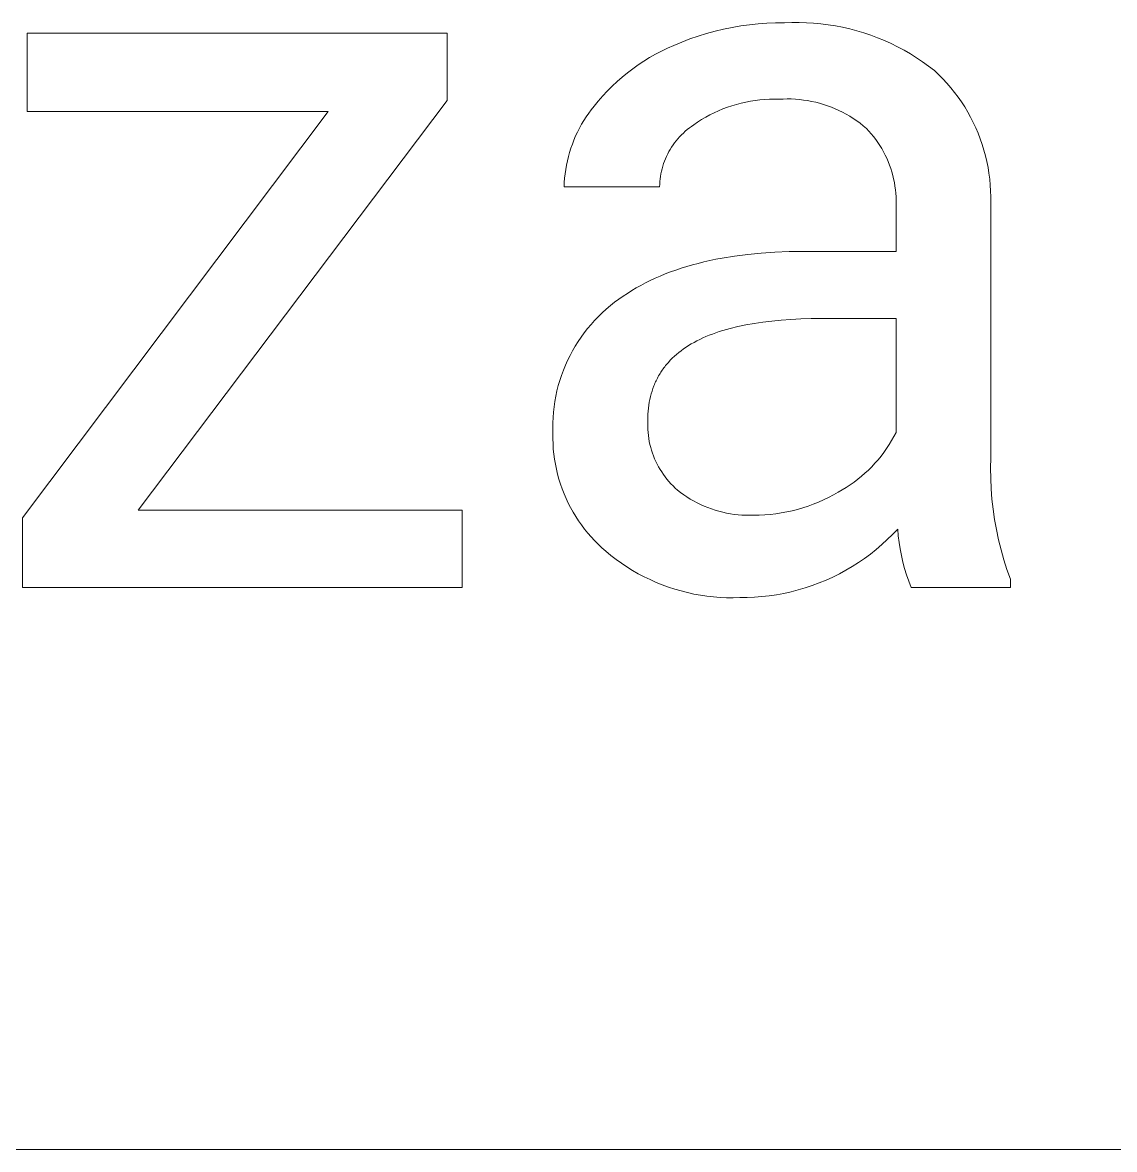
# Model space of a CAD drawing. Header units: millimetres. Extents: x 3269 to 7089, y 1744 to 4413.
# Drawn here: x 6004.6 to 6057.6, y 1957.3 to 2012 of the extents above; entities that cross this region are included whole.
import ezdxf

# ---------------------------------------------------------------- set-up
doc = ezdxf.new("R2010")
doc.units = ezdxf.units.MM
doc.header["$MEASUREMENT"] = 0
doc.layers.add('Domyślny', color=7, linetype='Continuous', true_color=0x000000)

msp = doc.modelspace()

# ---------------------------------------------------------------- linework, layer by layer
at = {"layer": 'Domyślny', "color": 18, "lineweight": 15, "true_color": 0x000000}
for p, q in [((6039.06, 2011.753), (6039.479, 2011.824)), ((6039.479, 2011.824), (6039.899, 2011.881)), ((6039.899, 2011.881), (6040.322, 2011.925)), ((6040.322, 2011.925), (6040.745, 2011.954)), ((6040.745, 2011.954), (6041.17, 2011.969)), ((6041.17, 2011.969), (6041.594, 2011.97)), ((6041.594, 2011.97), (6041.949, 2011.986)), ((6041.949, 2011.986), (6042.304, 2011.989)), ((6042.304, 2011.989), (6042.659, 2011.98)), ((6042.659, 2011.98), (6043.013, 2011.96)), ((6043.013, 2011.96), (6043.367, 2011.928)), ((6043.367, 2011.928), (6043.719, 2011.884)), ((6043.719, 2011.884), (6044.07, 2011.828)), ((6044.07, 2011.828), (6044.418, 2011.76)), ((6004.849, 2007.677), (6004.849, 2011.468)), ((6004.849, 2011.468), (6025.227, 2011.468)), ((6025.227, 2011.468), (6025.227, 2008.211)), ((6037.014, 2011.193), (6037.415, 2011.332)), ((6037.415, 2011.332), (6037.821, 2011.458)), ((6037.821, 2011.458), (6038.231, 2011.57)), ((6038.231, 2011.57), (6038.644, 2011.668)), ((6038.644, 2011.668), (6039.06, 2011.753)), ((6044.418, 2011.76), (6044.764, 2011.681)), ((6044.764, 2011.681), (6045.107, 2011.591)), ((6045.107, 2011.591), (6045.448, 2011.489)), ((6045.448, 2011.489), (6045.784, 2011.375)), ((6045.784, 2011.375), (6046.116, 2011.251)), ((6046.116, 2011.251), (6046.445, 2011.116)), ((6035.631, 2010.602), (6035.926, 2010.744)), ((6035.926, 2010.744), (6036.226, 2010.876)), ((6036.226, 2010.876), (6036.618, 2011.041)), ((6036.618, 2011.041), (6037.014, 2011.193)), ((6046.445, 2011.116), (6046.768, 2010.969)), ((6046.768, 2010.969), (6047.086, 2010.812)), ((6047.086, 2010.812), (6047.399, 2010.645)), ((6034.776, 2010.117), (6035.055, 2010.289)), ((6035.055, 2010.289), (6035.34, 2010.45)), ((6035.34, 2010.45), (6035.631, 2010.602)), ((6047.399, 2010.645), (6047.706, 2010.467)), ((6047.706, 2010.467), (6048.007, 2010.278)), ((6048.007, 2010.278), (6048.302, 2010.08)), ((6033.975, 2009.548), (6034.235, 2009.747)), ((6034.235, 2009.747), (6034.502, 2009.937)), ((6034.502, 2009.937), (6034.776, 2010.117)), ((6048.302, 2010.08), (6048.59, 2009.873)), ((6048.59, 2009.873), (6048.87, 2009.655)), ((6048.87, 2009.655), (6049.08, 2009.458)), ((6033.235, 2008.9), (6033.474, 2009.124)), ((6033.474, 2009.124), (6033.721, 2009.34)), ((6033.721, 2009.34), (6033.975, 2009.548)), ((6049.08, 2009.458), (6049.283, 2009.254)), ((6049.283, 2009.254), (6049.478, 2009.043)), ((6049.478, 2009.043), (6049.666, 2008.826)), ((6032.781, 2008.427), (6033.004, 2008.667)), ((6033.004, 2008.667), (6033.235, 2008.9)), ((6049.666, 2008.826), (6049.847, 2008.602)), ((6049.847, 2008.602), (6050.019, 2008.372)), ((6025.227, 2008.211), (6010.242, 1988.342)), ((6032.359, 2007.925), (6032.566, 2008.18)), ((6032.566, 2008.18), (6032.781, 2008.427)), ((6039.046, 2007.954), (6038.827, 2007.88)), ((6039.268, 2008.021), (6039.046, 2007.954)), ((6039.491, 2008.08), (6039.268, 2008.021)), ((6039.717, 2008.132), (6039.491, 2008.08)), ((6039.944, 2008.175), (6039.717, 2008.132)), ((6040.173, 2008.211), (6039.944, 2008.175)), ((6040.403, 2008.238), (6040.173, 2008.211)), ((6040.633, 2008.258), (6040.403, 2008.238)), ((6040.864, 2008.269), (6040.633, 2008.258)), ((6041.096, 2008.273), (6040.864, 2008.269)), ((6041.327, 2008.269), (6041.096, 2008.273)), ((6041.527, 2008.28), (6041.327, 2008.269)), ((6041.726, 2008.284), (6041.527, 2008.28)), ((6041.926, 2008.281), (6041.726, 2008.284)), ((6042.126, 2008.272), (6041.926, 2008.281)), ((6042.325, 2008.255), (6042.126, 2008.272)), ((6042.523, 2008.232), (6042.325, 2008.255)), ((6042.721, 2008.202), (6042.523, 2008.232)), ((6042.917, 2008.166), (6042.721, 2008.202)), ((6043.112, 2008.123), (6042.917, 2008.166)), ((6043.305, 2008.073), (6043.112, 2008.123)), ((6043.497, 2008.016), (6043.305, 2008.073)), ((6043.687, 2007.953), (6043.497, 2008.016)), ((6043.874, 2007.884), (6043.687, 2007.953)), ((6050.019, 2008.372), (6050.184, 2008.136)), ((6050.184, 2008.136), (6050.341, 2007.895)), ((6004.632, 1987.973), (6019.465, 2007.677)), ((6019.465, 2007.677), (6004.849, 2007.677)), ((6031.865, 2007.236), (6031.98, 2007.414)), ((6031.98, 2007.414), (6032.101, 2007.589)), ((6032.101, 2007.589), (6032.227, 2007.759)), ((6032.227, 2007.759), (6032.359, 2007.925)), ((6037.98, 2007.508), (6037.777, 2007.397)), ((6038.187, 2007.612), (6037.98, 2007.508)), ((6038.397, 2007.708), (6038.187, 2007.612)), ((6038.611, 2007.798), (6038.397, 2007.708)), ((6038.827, 2007.88), (6038.611, 2007.798)), ((6044.059, 2007.808), (6043.874, 2007.884)), ((6044.241, 2007.726), (6044.059, 2007.808)), ((6044.42, 2007.638), (6044.241, 2007.726)), ((6044.596, 2007.543), (6044.42, 2007.638)), ((6044.769, 2007.443), (6044.596, 2007.543)), ((6044.938, 2007.337), (6044.769, 2007.443)), ((6050.341, 2007.895), (6050.489, 2007.648)), ((6050.489, 2007.648), (6050.628, 2007.397)), ((6031.557, 2006.679), (6031.653, 2006.868)), ((6031.653, 2006.868), (6031.756, 2007.054)), ((6031.756, 2007.054), (6031.865, 2007.236)), ((6036.985, 2006.875), (6036.885, 2006.797)), ((6037.088, 2006.951), (6036.985, 2006.875)), ((6037.193, 2007.022), (6037.088, 2006.951)), ((6037.383, 2007.154), (6037.193, 2007.022)), ((6037.578, 2007.279), (6037.383, 2007.154)), ((6037.777, 2007.397), (6037.578, 2007.279)), ((6045.104, 2007.225), (6044.938, 2007.337)), ((6045.265, 2007.108), (6045.104, 2007.225)), ((6045.423, 2006.985), (6045.265, 2007.108)), ((6045.576, 2006.857), (6045.423, 2006.985)), ((6045.696, 2006.728), (6045.576, 2006.857)), ((6050.628, 2007.397), (6050.759, 2007.141)), ((6050.759, 2007.141), (6050.881, 2006.88)), ((6050.881, 2006.88), (6050.994, 2006.616)), ((6031.383, 2006.292), (6031.466, 2006.487)), ((6031.466, 2006.487), (6031.557, 2006.679)), ((6036.428, 2006.353), (6036.347, 2006.255)), ((6036.513, 2006.448), (6036.428, 2006.353)), ((6036.602, 2006.54), (6036.513, 2006.448)), ((6036.693, 2006.629), (6036.602, 2006.54)), ((6036.787, 2006.714), (6036.693, 2006.629)), ((6036.885, 2006.797), (6036.787, 2006.714)), ((6045.811, 2006.594), (6045.696, 2006.728)), ((6045.922, 2006.457), (6045.811, 2006.594)), ((6046.028, 2006.317), (6045.922, 2006.457)), ((6046.129, 2006.172), (6046.028, 2006.317)), ((6050.994, 2006.616), (6051.097, 2006.348)), ((6051.097, 2006.348), (6051.192, 2006.076)), ((6031.171, 2005.692), (6031.235, 2005.895)), ((6031.235, 2005.895), (6031.306, 2006.095)), ((6031.306, 2006.095), (6031.383, 2006.292)), ((6036.056, 2005.838), (6035.992, 2005.727)), ((6036.123, 2005.946), (6036.056, 2005.838)), ((6036.194, 2006.052), (6036.123, 2005.946)), ((6036.269, 2006.155), (6036.194, 2006.052)), ((6036.347, 2006.255), (6036.269, 2006.155)), ((6046.226, 2006.025), (6046.129, 2006.172)), ((6046.317, 2005.874), (6046.226, 2006.025)), ((6046.403, 2005.72), (6046.317, 2005.874)), ((6051.192, 2006.076), (6051.277, 2005.801)), ((6051.277, 2005.801), (6051.352, 2005.524)), ((6031.021, 2005.074), (6031.064, 2005.282)), ((6031.064, 2005.282), (6031.114, 2005.488)), ((6031.114, 2005.488), (6031.171, 2005.692)), ((6035.778, 2005.265), (6035.735, 2005.145)), ((6035.826, 2005.383), (6035.778, 2005.265)), ((6035.877, 2005.5), (6035.826, 2005.383)), ((6035.933, 2005.614), (6035.877, 2005.5)), ((6035.992, 2005.727), (6035.933, 2005.614)), ((6046.484, 2005.563), (6046.403, 2005.72)), ((6046.559, 2005.404), (6046.484, 2005.563)), ((6046.629, 2005.242), (6046.559, 2005.404)), ((6046.693, 2005.078), (6046.629, 2005.242)), ((6051.352, 2005.524), (6051.418, 2005.244)), ((6051.418, 2005.244), (6051.474, 2004.962)), ((6030.955, 2004.655), (6030.984, 2004.865)), ((6030.984, 2004.865), (6031.021, 2005.074)), ((6035.631, 2004.778), (6035.604, 2004.653)), ((6035.661, 2004.901), (6035.631, 2004.778)), ((6035.696, 2005.024), (6035.661, 2004.901)), ((6035.735, 2005.145), (6035.696, 2005.024)), ((6046.752, 2004.912), (6046.693, 2005.078)), ((6046.805, 2004.744), (6046.752, 2004.912)), ((6046.853, 2004.574), (6046.805, 2004.744)), ((6051.474, 2004.962), (6051.521, 2004.678)), ((6051.521, 2004.678), (6051.557, 2004.393)), ((6030.909, 2004.02), (6030.917, 2004.232)), ((6030.917, 2004.232), (6030.933, 2004.444)), ((6030.933, 2004.444), (6030.955, 2004.655)), ((6035.544, 2004.147), (6035.539, 2004.02)), ((6035.552, 2004.275), (6035.544, 2004.147)), ((6035.565, 2004.401), (6035.552, 2004.275)), ((6035.583, 2004.527), (6035.565, 2004.401)), ((6035.604, 2004.653), (6035.583, 2004.527)), ((6046.894, 2004.403), (6046.853, 2004.574)), ((6046.93, 2004.23), (6046.894, 2004.403)), ((6046.96, 2004.057), (6046.93, 2004.23)), ((6051.557, 2004.393), (6051.584, 2004.106)), ((6035.539, 2004.02), (6030.909, 2004.02)), ((6046.984, 2003.882), (6046.96, 2004.057)), ((6047.001, 2003.707), (6046.984, 2003.882)), ((6047.013, 2003.531), (6047.001, 2003.707)), ((6051.584, 2004.106), (6051.601, 2003.819)), ((6051.601, 2003.819), (6051.608, 2003.532)), ((6047.019, 2003.355), (6047.013, 2003.531)), ((6047.013, 2003.002), (6047.019, 2003.179)), ((6047.019, 2003.179), (6047.019, 2003.355)), ((6051.608, 2003.532), (6051.605, 2003.244)), ((6051.605, 2003.244), (6051.605, 1990.88)), ((6047.013, 2000.891), (6047.013, 2003.002)), ((6040.464, 2000.809), (6041.135, 2000.854)), ((6041.135, 2000.854), (6041.825, 2000.882)), ((6041.825, 2000.882), (6042.536, 2000.891)), ((6042.536, 2000.891), (6047.013, 2000.891)), ((6037.13, 2000.236), (6037.408, 2000.31)), ((6037.408, 2000.31), (6037.691, 2000.381)), ((6037.691, 2000.381), (6037.979, 2000.446)), ((6037.979, 2000.446), (6038.272, 2000.508)), ((6038.272, 2000.508), (6038.57, 2000.564)), ((6038.57, 2000.564), (6039.181, 2000.664)), ((6039.181, 2000.664), (6039.813, 2000.746)), ((6039.813, 2000.746), (6040.464, 2000.809)), ((6035.568, 1999.693), (6035.815, 1999.795)), ((6035.815, 1999.795), (6036.068, 1999.892)), ((6036.068, 1999.892), (6036.326, 1999.985)), ((6036.326, 1999.985), (6036.589, 2000.073)), ((6036.589, 2000.073), (6036.857, 2000.157)), ((6036.857, 2000.157), (6037.13, 2000.236)), ((6034.405, 1999.117), (6034.628, 1999.241)), ((6034.628, 1999.241), (6034.855, 1999.361)), ((6034.855, 1999.361), (6035.087, 1999.476)), ((6035.087, 1999.476), (6035.325, 1999.587)), ((6035.325, 1999.587), (6035.568, 1999.693)), ((6033.568, 1998.576), (6033.769, 1998.718)), ((6033.769, 1998.718), (6033.976, 1998.855)), ((6033.976, 1998.855), (6034.188, 1998.988)), ((6034.188, 1998.988), (6034.405, 1999.117)), ((6032.952, 1998.091), (6033.152, 1998.259)), ((6033.152, 1998.259), (6033.357, 1998.421)), ((6033.357, 1998.421), (6033.568, 1998.576)), ((6032.389, 1997.545), (6032.571, 1997.733)), ((6032.571, 1997.733), (6032.758, 1997.915)), ((6032.758, 1997.915), (6032.952, 1998.091)), ((6041.903, 1997.591), (6041.433, 1997.557)), ((6042.39, 1997.615), (6041.903, 1997.591)), ((6042.893, 1997.63), (6042.39, 1997.615)), ((6043.413, 1997.634), (6042.893, 1997.63)), ((6047.013, 1997.634), (6043.413, 1997.634)), ((6047.013, 1992.114), (6047.013, 1997.634)), ((6031.886, 1996.944), (6032.047, 1997.15)), ((6032.047, 1997.15), (6032.215, 1997.35)), ((6032.215, 1997.35), (6032.389, 1997.545)), ((6038.603, 1997.052), (6038.432, 1996.997)), ((6038.778, 1997.103), (6038.603, 1997.052)), ((6038.957, 1997.153), (6038.778, 1997.103)), ((6039.329, 1997.244), (6038.957, 1997.153)), ((6039.716, 1997.326), (6039.329, 1997.244)), ((6040.121, 1997.399), (6039.716, 1997.326)), ((6040.541, 1997.461), (6040.121, 1997.399)), ((6040.979, 1997.514), (6040.541, 1997.461)), ((6041.433, 1997.557), (6040.979, 1997.514)), ((6031.447, 1996.295), (6031.586, 1996.516)), ((6031.586, 1996.516), (6031.732, 1996.733)), ((6031.732, 1996.733), (6031.886, 1996.944)), ((6037.211, 1996.477), (6037.077, 1996.401)), ((6037.349, 1996.55), (6037.211, 1996.477)), ((6037.491, 1996.621), (6037.349, 1996.55)), ((6037.638, 1996.69), (6037.491, 1996.621)), ((6037.788, 1996.756), (6037.638, 1996.69)), ((6037.943, 1996.82), (6037.788, 1996.756)), ((6038.102, 1996.882), (6037.943, 1996.82)), ((6038.265, 1996.941), (6038.102, 1996.882)), ((6038.432, 1996.997), (6038.265, 1996.941)), ((6031.193, 1995.838), (6031.316, 1996.068)), ((6031.316, 1996.068), (6031.447, 1996.295)), ((6036.469, 1995.984), (6036.36, 1995.894)), ((6036.582, 1996.072), (6036.469, 1995.984)), ((6036.7, 1996.158), (6036.582, 1996.072)), ((6036.821, 1996.241), (6036.7, 1996.158)), ((6036.947, 1996.322), (6036.821, 1996.241)), ((6037.077, 1996.401), (6036.947, 1996.322)), ((6030.97, 1995.365), (6031.078, 1995.603)), ((6031.078, 1995.603), (6031.193, 1995.838)), ((6035.875, 1995.404), (6035.833, 1995.352)), ((6035.964, 1995.507), (6035.875, 1995.404)), ((6036.057, 1995.607), (6035.964, 1995.507)), ((6036.154, 1995.705), (6036.057, 1995.607)), ((6036.255, 1995.801), (6036.154, 1995.705)), ((6036.36, 1995.894), (6036.255, 1995.801)), ((6030.699, 1994.629), (6030.781, 1994.878)), ((6030.781, 1994.878), (6030.872, 1995.123)), ((6030.872, 1995.123), (6030.97, 1995.365)), ((6035.494, 1994.855), (6035.462, 1994.796)), ((6035.528, 1994.912), (6035.494, 1994.855)), ((6035.562, 1994.969), (6035.528, 1994.912)), ((6035.598, 1995.026), (6035.562, 1994.969)), ((6035.634, 1995.082), (6035.598, 1995.026)), ((6035.672, 1995.137), (6035.634, 1995.082)), ((6035.711, 1995.192), (6035.672, 1995.137)), ((6035.75, 1995.246), (6035.711, 1995.192)), ((6035.791, 1995.299), (6035.75, 1995.246)), ((6035.833, 1995.352), (6035.791, 1995.299)), ((6030.561, 1994.125), (6030.626, 1994.379)), ((6030.626, 1994.379), (6030.699, 1994.629)), ((6035.264, 1994.371), (6035.216, 1994.244)), ((6035.289, 1994.434), (6035.264, 1994.371)), ((6035.315, 1994.495), (6035.289, 1994.434)), ((6035.342, 1994.557), (6035.315, 1994.495)), ((6035.371, 1994.618), (6035.342, 1994.557)), ((6035.4, 1994.678), (6035.371, 1994.618)), ((6035.43, 1994.737), (6035.4, 1994.678)), ((6035.462, 1994.796), (6035.43, 1994.737)), ((6030.458, 1993.613), (6030.505, 1993.87)), ((6030.505, 1993.87), (6030.561, 1994.125)), ((6035.099, 1993.848), (6035.068, 1993.712)), ((6035.134, 1993.983), (6035.099, 1993.848)), ((6035.173, 1994.114), (6035.134, 1993.983)), ((6035.216, 1994.244), (6035.173, 1994.114)), ((6030.39, 1993.095), (6030.419, 1993.354)), ((6030.419, 1993.354), (6030.458, 1993.613)), ((6035, 1993.287), (6034.986, 1993.14)), ((6035.018, 1993.431), (6035, 1993.287)), ((6035.041, 1993.572), (6035.018, 1993.431)), ((6035.068, 1993.712), (6035.041, 1993.572)), ((6030.358, 1992.573), (6030.37, 1992.834)), ((6030.37, 1992.834), (6030.39, 1993.095)), ((6034.967, 1992.686), (6034.962, 1992.54)), ((6034.969, 1992.84), (6034.967, 1992.686)), ((6034.975, 1992.991), (6034.969, 1992.84)), ((6034.986, 1993.14), (6034.975, 1992.991)), ((6030.356, 1992.311), (6030.358, 1992.573)), ((6030.362, 1992.05), (6030.356, 1992.311)), ((6034.962, 1992.54), (6034.963, 1992.394)), ((6034.963, 1992.394), (6034.968, 1992.249)), ((6034.968, 1992.249), (6034.979, 1992.103)), ((6034.979, 1992.103), (6034.995, 1991.958)), ((6046.908, 1991.912), (6047.013, 1992.114)), ((6030.361, 1991.802), (6030.362, 1992.05)), ((6030.368, 1991.553), (6030.361, 1991.802)), ((6030.384, 1991.305), (6030.368, 1991.553)), ((6034.995, 1991.958), (6035.015, 1991.814)), ((6035.015, 1991.814), (6035.041, 1991.67)), ((6035.041, 1991.67), (6035.072, 1991.528)), ((6046.677, 1991.519), (6046.796, 1991.713)), ((6046.796, 1991.713), (6046.908, 1991.912)), ((6030.408, 1991.058), (6030.384, 1991.305)), ((6030.441, 1990.811), (6030.408, 1991.058)), ((6035.072, 1991.528), (6035.107, 1991.386)), ((6035.107, 1991.386), (6035.148, 1991.246)), ((6035.148, 1991.246), (6035.193, 1991.107)), ((6035.193, 1991.107), (6035.243, 1990.971)), ((6046.282, 1990.961), (6046.42, 1991.142)), ((6046.42, 1991.142), (6046.552, 1991.328)), ((6046.552, 1991.328), (6046.677, 1991.519)), ((6030.482, 1990.566), (6030.441, 1990.811)), ((6030.532, 1990.323), (6030.482, 1990.566)), ((6035.243, 1990.971), (6035.298, 1990.835)), ((6035.298, 1990.835), (6035.358, 1990.702)), ((6035.358, 1990.702), (6035.422, 1990.571)), ((6035.422, 1990.571), (6035.49, 1990.443)), ((6045.832, 1990.447), (6045.987, 1990.613)), ((6045.987, 1990.613), (6046.137, 1990.784)), ((6046.137, 1990.784), (6046.282, 1990.961)), ((6051.605, 1990.88), (6051.595, 1990.38)), ((6030.59, 1990.081), (6030.532, 1990.323)), ((6030.656, 1989.841), (6030.59, 1990.081)), ((6035.49, 1990.443), (6035.563, 1990.316)), ((6035.563, 1990.316), (6035.641, 1990.193)), ((6035.641, 1990.193), (6035.723, 1990.072)), ((6035.723, 1990.072), (6035.808, 1989.954)), ((6035.808, 1989.954), (6035.898, 1989.839)), ((6045.154, 1989.837), (6045.331, 1989.981)), ((6045.331, 1989.981), (6045.503, 1990.13)), ((6045.503, 1990.13), (6045.67, 1990.286)), ((6045.67, 1990.286), (6045.832, 1990.447)), ((6051.595, 1990.38), (6051.602, 1989.879)), ((6030.73, 1989.604), (6030.656, 1989.841)), ((6030.813, 1989.369), (6030.73, 1989.604)), ((6030.903, 1989.138), (6030.813, 1989.369)), ((6035.898, 1989.839), (6035.992, 1989.727)), ((6035.992, 1989.727), (6036.09, 1989.619)), ((6036.09, 1989.619), (6036.191, 1989.514)), ((6036.191, 1989.514), (6036.296, 1989.413)), ((6036.296, 1989.413), (6036.404, 1989.315)), ((6044.401, 1989.325), (6044.596, 1989.443)), ((6044.596, 1989.443), (6044.786, 1989.568)), ((6044.786, 1989.568), (6044.973, 1989.699)), ((6044.973, 1989.699), (6045.154, 1989.837)), ((6051.602, 1989.879), (6051.625, 1989.379)), ((6051.625, 1989.379), (6051.664, 1988.88)), ((6031.001, 1988.91), (6030.903, 1989.138)), ((6031.107, 1988.685), (6031.001, 1988.91)), ((6036.404, 1989.315), (6036.554, 1989.199)), ((6036.554, 1989.199), (6036.708, 1989.088)), ((6036.708, 1989.088), (6036.865, 1988.982)), ((6036.865, 1988.982), (6037.026, 1988.881)), ((6037.026, 1988.881), (6037.19, 1988.787)), ((6043.244, 1988.729), (6043.489, 1988.838)), ((6043.489, 1988.838), (6043.731, 1988.955)), ((6043.731, 1988.955), (6043.969, 1989.08)), ((6043.969, 1989.08), (6044.202, 1989.213)), ((6044.202, 1989.213), (6044.401, 1989.325)), ((6051.664, 1988.88), (6051.72, 1988.383)), ((6010.242, 1988.342), (6025.965, 1988.342)), ((6025.965, 1988.342), (6025.965, 1984.59)), ((6031.221, 1988.464), (6031.107, 1988.685)), ((6031.342, 1988.247), (6031.221, 1988.464)), ((6037.19, 1988.787), (6037.358, 1988.697)), ((6037.358, 1988.697), (6037.528, 1988.614)), ((6037.528, 1988.614), (6037.701, 1988.537)), ((6037.701, 1988.537), (6037.877, 1988.465)), ((6037.877, 1988.465), (6038.055, 1988.399)), ((6038.055, 1988.399), (6038.235, 1988.34)), ((6038.235, 1988.34), (6038.417, 1988.287)), ((6038.417, 1988.287), (6038.601, 1988.24)), ((6041.707, 1988.253), (6041.969, 1988.311)), ((6041.969, 1988.311), (6042.23, 1988.377)), ((6042.23, 1988.377), (6042.487, 1988.452)), ((6042.487, 1988.452), (6042.743, 1988.536)), ((6042.743, 1988.536), (6042.995, 1988.628)), ((6042.995, 1988.628), (6043.244, 1988.729)), ((6051.72, 1988.383), (6051.792, 1987.888)), ((6004.632, 1984.59), (6004.632, 1987.973)), ((6031.471, 1988.034), (6031.342, 1988.247)), ((6031.607, 1987.826), (6031.471, 1988.034)), ((6031.749, 1987.622), (6031.607, 1987.826)), ((6038.601, 1988.24), (6038.786, 1988.199)), ((6038.786, 1988.199), (6038.972, 1988.165)), ((6038.972, 1988.165), (6039.16, 1988.137)), ((6039.16, 1988.137), (6039.348, 1988.115)), ((6039.348, 1988.115), (6039.537, 1988.1)), ((6039.537, 1988.1), (6039.727, 1988.092)), ((6039.727, 1988.092), (6039.916, 1988.09)), ((6039.916, 1988.09), (6040.106, 1988.094)), ((6040.106, 1988.094), (6040.375, 1988.098)), ((6040.375, 1988.098), (6040.643, 1988.111)), ((6040.643, 1988.111), (6040.911, 1988.133)), ((6040.911, 1988.133), (6041.177, 1988.164)), ((6041.177, 1988.164), (6041.443, 1988.204)), ((6041.443, 1988.204), (6041.707, 1988.253)), ((6051.792, 1987.888), (6051.88, 1987.395)), ((6031.899, 1987.424), (6031.749, 1987.622)), ((6032.056, 1987.231), (6031.899, 1987.424)), ((6032.219, 1987.043), (6032.056, 1987.231)), ((6047.09, 1987.42), (6046.843, 1987.16)), ((6047.119, 1987.098), (6047.09, 1987.42)), ((6051.88, 1987.395), (6051.984, 1986.906)), ((6032.388, 1986.861), (6032.219, 1987.043)), ((6032.563, 1986.685), (6032.388, 1986.861)), ((6032.745, 1986.515), (6032.563, 1986.685)), ((6046.323, 1986.668), (6046.05, 1986.436)), ((6046.587, 1986.91), (6046.323, 1986.668)), ((6046.843, 1987.16), (6046.587, 1986.91)), ((6047.159, 1986.777), (6047.119, 1987.098)), ((6047.21, 1986.458), (6047.159, 1986.777)), ((6051.984, 1986.906), (6052.104, 1986.42)), ((6032.932, 1986.351), (6032.745, 1986.515)), ((6033.178, 1986.147), (6032.932, 1986.351)), ((6033.432, 1985.952), (6033.178, 1986.147)), ((6045.77, 1986.213), (6045.482, 1986)), ((6046.05, 1986.436), (6045.77, 1986.213)), ((6047.272, 1986.141), (6047.21, 1986.458)), ((6047.344, 1985.826), (6047.272, 1986.141)), ((6052.104, 1986.42), (6052.24, 1985.939)), ((6033.692, 1985.765), (6033.432, 1985.952)), ((6033.958, 1985.587), (6033.692, 1985.765)), ((6034.23, 1985.419), (6033.958, 1985.587)), ((6044.884, 1985.606), (6044.575, 1985.424)), ((6045.186, 1985.798), (6044.884, 1985.606)), ((6045.482, 1986), (6045.186, 1985.798)), ((6047.427, 1985.514), (6047.344, 1985.826)), ((6052.24, 1985.939), (6052.392, 1985.462)), ((6034.508, 1985.259), (6034.23, 1985.419)), ((6034.791, 1985.11), (6034.508, 1985.259)), ((6035.079, 1984.97), (6034.791, 1985.11)), ((6043.94, 1985.094), (6043.614, 1984.946)), ((6044.26, 1985.254), (6043.94, 1985.094)), ((6044.575, 1985.424), (6044.26, 1985.254)), ((6047.521, 1985.204), (6047.427, 1985.514)), ((6047.624, 1984.898), (6047.521, 1985.204)), ((6052.392, 1985.462), (6052.559, 1984.99)), ((6025.965, 1984.59), (6004.632, 1984.59)), ((6035.371, 1984.84), (6035.079, 1984.97)), ((6035.668, 1984.72), (6035.371, 1984.84)), ((6035.968, 1984.61), (6035.668, 1984.72)), ((6036.273, 1984.51), (6035.968, 1984.61)), ((6036.58, 1984.421), (6036.273, 1984.51)), ((6042.264, 1984.47), (6041.917, 1984.38)), ((6042.607, 1984.571), (6042.264, 1984.47)), ((6042.947, 1984.684), (6042.607, 1984.571)), ((6043.283, 1984.809), (6042.947, 1984.684)), ((6043.614, 1984.946), (6043.283, 1984.809)), ((6047.738, 1984.596), (6047.624, 1984.898)), ((6052.559, 1984.596), (6047.738, 1984.596)), ((6052.559, 1984.99), (6052.559, 1984.596)), ((6036.89, 1984.342), (6036.58, 1984.421)), ((6037.203, 1984.274), (6036.89, 1984.342)), ((6037.518, 1984.217), (6037.203, 1984.274)), ((6037.835, 1984.17), (6037.518, 1984.217)), ((6038.153, 1984.134), (6037.835, 1984.17)), ((6038.472, 1984.109), (6038.153, 1984.134)), ((6038.792, 1984.095), (6038.472, 1984.109)), ((6039.112, 1984.092), (6038.792, 1984.095)), ((6039.432, 1984.1), (6039.112, 1984.092)), ((6039.79, 1984.103), (6039.432, 1984.1)), ((6040.148, 1984.118), (6039.79, 1984.103)), ((6040.505, 1984.146), (6040.148, 1984.118)), ((6040.861, 1984.186), (6040.505, 1984.146)), ((6041.215, 1984.238), (6040.861, 1984.186)), ((6041.567, 1984.303), (6041.215, 1984.238)), ((6041.917, 1984.38), (6041.567, 1984.303)), ((5644.925, 1957.336), (7088.521, 1957.336))]:
    msp.add_line(p, q, dxfattribs=at)

doc.saveas('drawing.dxf')
